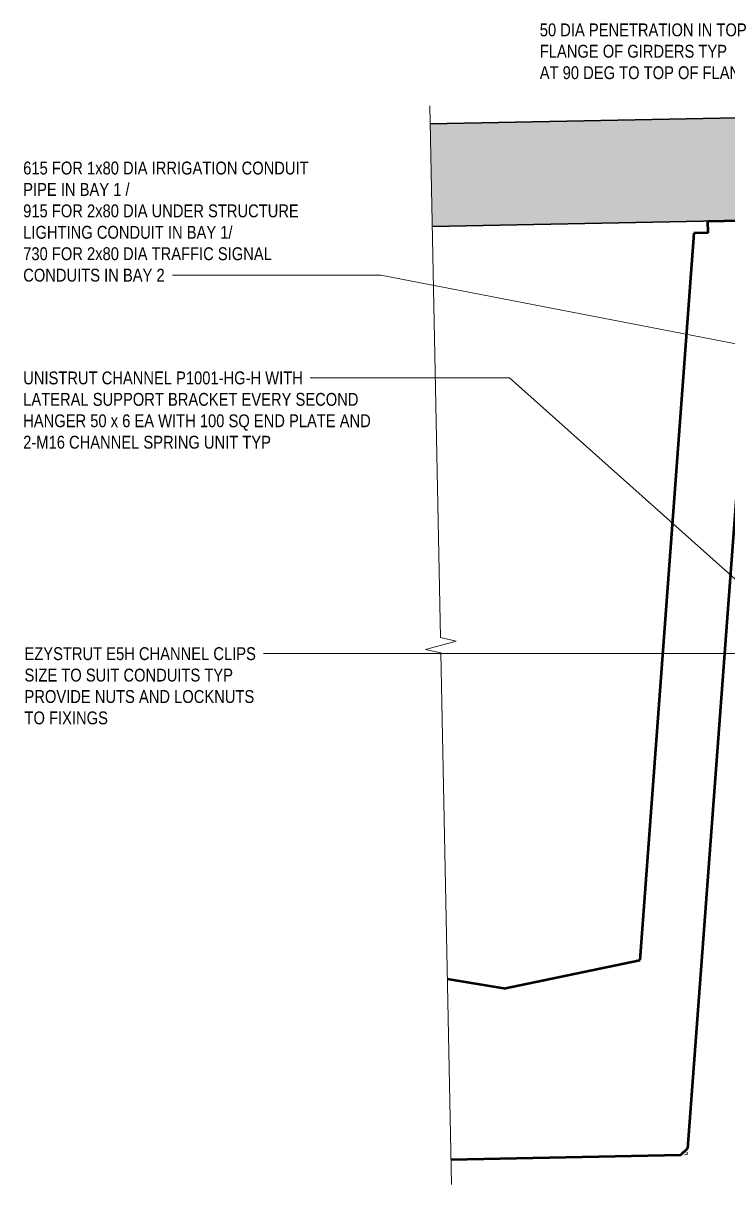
# Model space of a CAD drawing. Header units: metres. Extents: x -5.5 to 4.7, y 2.7 to 5.7.
# Drawn here: x -5.454 to -4.083, y 3.245 to 5.505 of the extents above; entities that cross this region are included whole.
import ezdxf

# ---------------------------------------------------------------- set-up
doc = ezdxf.new("R2010")
doc.units = ezdxf.units.M
for name, color, linetype, lineweight in [('A-DETL', 7, 'Continuous', 13), ('A-DETL-GENF', 7, 'Continuous', 9), ('G-ANNO-TEXT', 7, 'Continuous', 9)]:
    doc.layers.add(name, color=color, linetype=linetype, lineweight=lineweight)
doc.styles.add('Arial Narrow', font='ARIALN.TTF', dxfattribs={"height": 0.025})

# ---------------------------------------------------------------- blocks, each defined once
blk = doc.blocks.new('1815 DEEP SUPER-T GIRDER_2D - 1815 DEEP SUPER-T GIRDER_2D-7372020-DRG-2873255 - TYPE 5 HANGER _1X80 DIA AND 2X80 DIA_')
at = {"layer": 'A-DETL-GENF', "lineweight": 50}
for p, q in [((0.4267, 0.0602), (0.99, 0.0602)), ((0.4267, 0.037), (0.4267, 0.0602)), ((0.99, -0.0168), (0.99, 0.0602)), ((0.3993, 0.037), (0.2655, -1.3748)), ((0.4267, 0.037), (0.3993, 0.037)), ((0.977, -0.0298), (0.99, -0.0168)), ((0.5063, -0.1056), (0.6139, -0.0298)), ((0.6139, -0.0298), (0.977, -0.0298)), ((0.5063, -0.1056), (0.3512, -1.7429)), ((0, -1.4248), (0.2655, -1.3748)), ((0, -1.4248), (-0.1094, -1.4042)), ((-0.1094, -1.7548), (0.3381, -1.7548)), ((0.3381, -1.7548), (0.3512, -1.7429))]:
    blk.add_line(p, q, dxfattribs=at)
at = {"layer": 'A-DETL-GENF', "color": 8, "true_color": 0x808080}
for p, q in [((0.5135, -0.0298), (0.5116, -0.0496)), ((0.5335, -0.0298), (0.5135, -0.0298)), ((0.3501, -1.7548), (0.3451, -1.7548)), ((0.3501, -1.7548), (0.3506, -1.7499))]:
    blk.add_line(p, q, dxfattribs=at)
blk = doc.blocks.new('CS_DET_BreakLine_ViewScale - CS_Std BreakLine-7262363-DRG-2873255 - TYPE 5 HANGER _1X80 DIA AND 2X80 DIA_')
at = {"layer": 'A-DETL-GENF'}
for p, q in [((1.0118, 0.03), (1.0043, 0)), ((1.0268, -0.03), (1.0118, 0.03)), ((1.0043, 0), (-0.03, 0)), ((1.0343, 0), (1.0268, -0.03)), ((2.0686, 0), (1.0343, 0))]:
    blk.add_line(p, q, dxfattribs=at)

msp = doc.modelspace()

# ---------------------------------------------------------------- hatches: boundary and pattern name
at = {"layer": 'A-DETL-GENF'}
h = msp.add_hatch(dxfattribs=at)
h.set_pattern_fill('FP_1', color=256, style=0, pattern_type=2)
h.set_pattern_definition([(50, (0, 0), (0.0925501, -0.0080936), [0.00968, -0.10645]), (355, (0, 0), (-0.0178988, 0.0970593), [0.00774, -0.08516]), (100.451, (0.00771, -0.00067), (0.0746521, 0.0889572), [0.00822, -0.09047]), (46.184, (0, 0.02581), (0.137706, -0.0213563), [0.01452, -0.15968]), (96.636, (0.01148, 0.02403), (0.1206032, 0.1256891), [0.01234, -0.1357]), (351.184, (0, 0.02581), (0.1205986, 0.1256918), [0.01161, -0.12774]), (21, (0.0129, 0.01935), (0.0770223, -0.05194804), [0.00968, -0.10645]), (326, (0.0129, 0.01935), (0.0314006, 0.0935675), [0.00774, -0.08516]), (71.451, (0.01932, 0.01503), (0.1084195, 0.0416117), [0.00822, -0.09047]), (37.5, (0, 0), (0.00156777, 0.04294984), [0.00034, -0.08379, 0.00034, -0.08612, -0.08548]), (37.5, (0, 0), (0.00156777, 0.04294984), [-0.17058, 0.00034, -0.08515]), (7.5, (0, 0), (0.0339471, 0.0508964), [0.00034, -0.04895, 0.00034, -0.08186, -0.03258]), (7.5, (0, 0), (0.0339471, 0.0508964), [-0.13148, 0.00034, -0.03225]), (327.5, (-0.02877, 0), (0.06888044, -0.00291612), [0.00034, -0.03192, 0.00034, -0.10031, -0.13355]), (327.5, (-0.02877, 0), (0.06888044, -0.00291612), [-0.1329, 0.00034, -0.13321]), (317.5, (-0.04168, 0), (0.07524634, 0.0129182), [0.00034, -0.0416, 0.00034, -0.0665, -0.09484]), (317.5, (-0.04168, 0), (0.07524634, 0.0129182), [-0.10877, 0.00034, -0.0945])])
h.paths.add_polyline_path([(-4.6579, 5.1089), (-2.5407, 5.1512), (-2.5445, 5.3512), (-4.6619, 5.3088)])

# ---------------------------------------------------------------- linework, layer by layer
at = {"layer": 'A-DETL', "lineweight": 35}
for p, q in [((-4.6619, 5.3088), (-2.5445, 5.3512)), ((-4.6579, 5.1089), (-2.5407, 5.1512))]:
    msp.add_line(p, q, dxfattribs=at)
at = {"layer": 'G-ANNO-TEXT'}
for p, q in [((-4.8419, 5.0144), (-5.1637, 5.0144)), ((-4.7578, 5.0144), (-4.8419, 5.0144)), ((-3.8464, 4.8383), (-4.7578, 5.0144)), ((-4.7621, 4.8145), (-4.8958, 4.8145)), ((-4.5076, 4.8145), (-4.7621, 4.8145)), ((-4.0339, 4.3917), (-4.5076, 4.8145)), ((-4.986, 4.2781), (-4.9861, 4.2781)), ((-3.6618, 4.2781), (-4.986, 4.2781))]:
    msp.add_line(p, q, dxfattribs=at)

# ---------------------------------------------------------------- block references
at = {"layer": 'A-DETL-GENF', "rotation": 271.1457923046129}
msp.add_blockref('CS_DET_BreakLine_ViewScale - CS_Std BreakLine-7262363-DRG-2873255 - TYPE 5 HANGER _1X80 DIA AND 2X80 DIA_', (-4.662, 5.3136), dxfattribs=at)
at = {"layer": 'A-DETL-GENF', "color": 8, "true_color": 0x808080, "rotation": 1.145792304612802}
msp.add_blockref('1815 DEEP SUPER-T GIRDER_2D - 1815 DEEP SUPER-T GIRDER_2D-7372020-DRG-2873255 - TYPE 5 HANGER _1X80 DIA AND 2X80 DIA_', (-4.5473, 5.0509), dxfattribs=at)

# ---------------------------------------------------------------- texts
at = {"layer": 'G-ANNO-TEXT', "char_height": 0.025, "attachment_point": 1, "style": 'Arial Narrow', "bg_fill": 3, "box_fill_scale": 1, "bg_fill_color": 256, "bg_fill_transparency": 0}
for s, insert in [('50 DIA PENETRATION IN TOP ', (-4.4488, 5.5041)), ('FLANGE OF GIRDERS TYP', (-4.4488, 5.4625)), ('AT 90 DEG TO TOP OF FLANGE', (-4.4488, 5.4208)), ('615 FOR 1x80 DIA IRRIGATION CONDUIT ', (-5.4539, 5.2353)), ('PIPE IN BAY 1 / ', (-5.4539, 5.1936)), ('915 FOR 2x80 DIA UNDER STRUCTURE ', (-5.4539, 5.152)), ('LIGHTING CONDUIT IN BAY 1/ ', (-5.4539, 5.1103)), ('730 FOR 2x80 DIA TRAFFIC SIGNAL ', (-5.4539, 5.0686)), ('CONDUITS IN BAY 2', (-5.4539, 5.0269)), ('UNISTRUT CHANNEL P1001-HG-H WITH', (-5.4539, 4.827)), ('LATERAL SUPPORT BRACKET EVERY SECOND ', (-5.4539, 4.7853)), ('HANGER 50 x 6 EA WITH 100 SQ END PLATE AND ', (-5.4539, 4.7436)), ('SIZE TO SUIT CONDUITS TYP ', (-5.4514, 4.2489)), ('PROVIDE NUTS AND LOCKNUTS ', (-5.4514, 4.2072)), ('TO FIXINGS', (-5.4514, 4.1656))]:
    msp.add_mtext(s, dxfattribs=dict(at, insert=insert))

# ---------------------------------------------------------------- next in the draw order: texts
for s, insert in [('2-M16 CHANNEL SPRING UNIT TYP', (-5.4539, 4.7019)), ('EZYSTRUT E5H CHANNEL CLIPS ', (-5.4514, 4.2906))]:
    msp.add_mtext(s, dxfattribs=dict(at, insert=insert))

doc.saveas('drawing.dxf')
